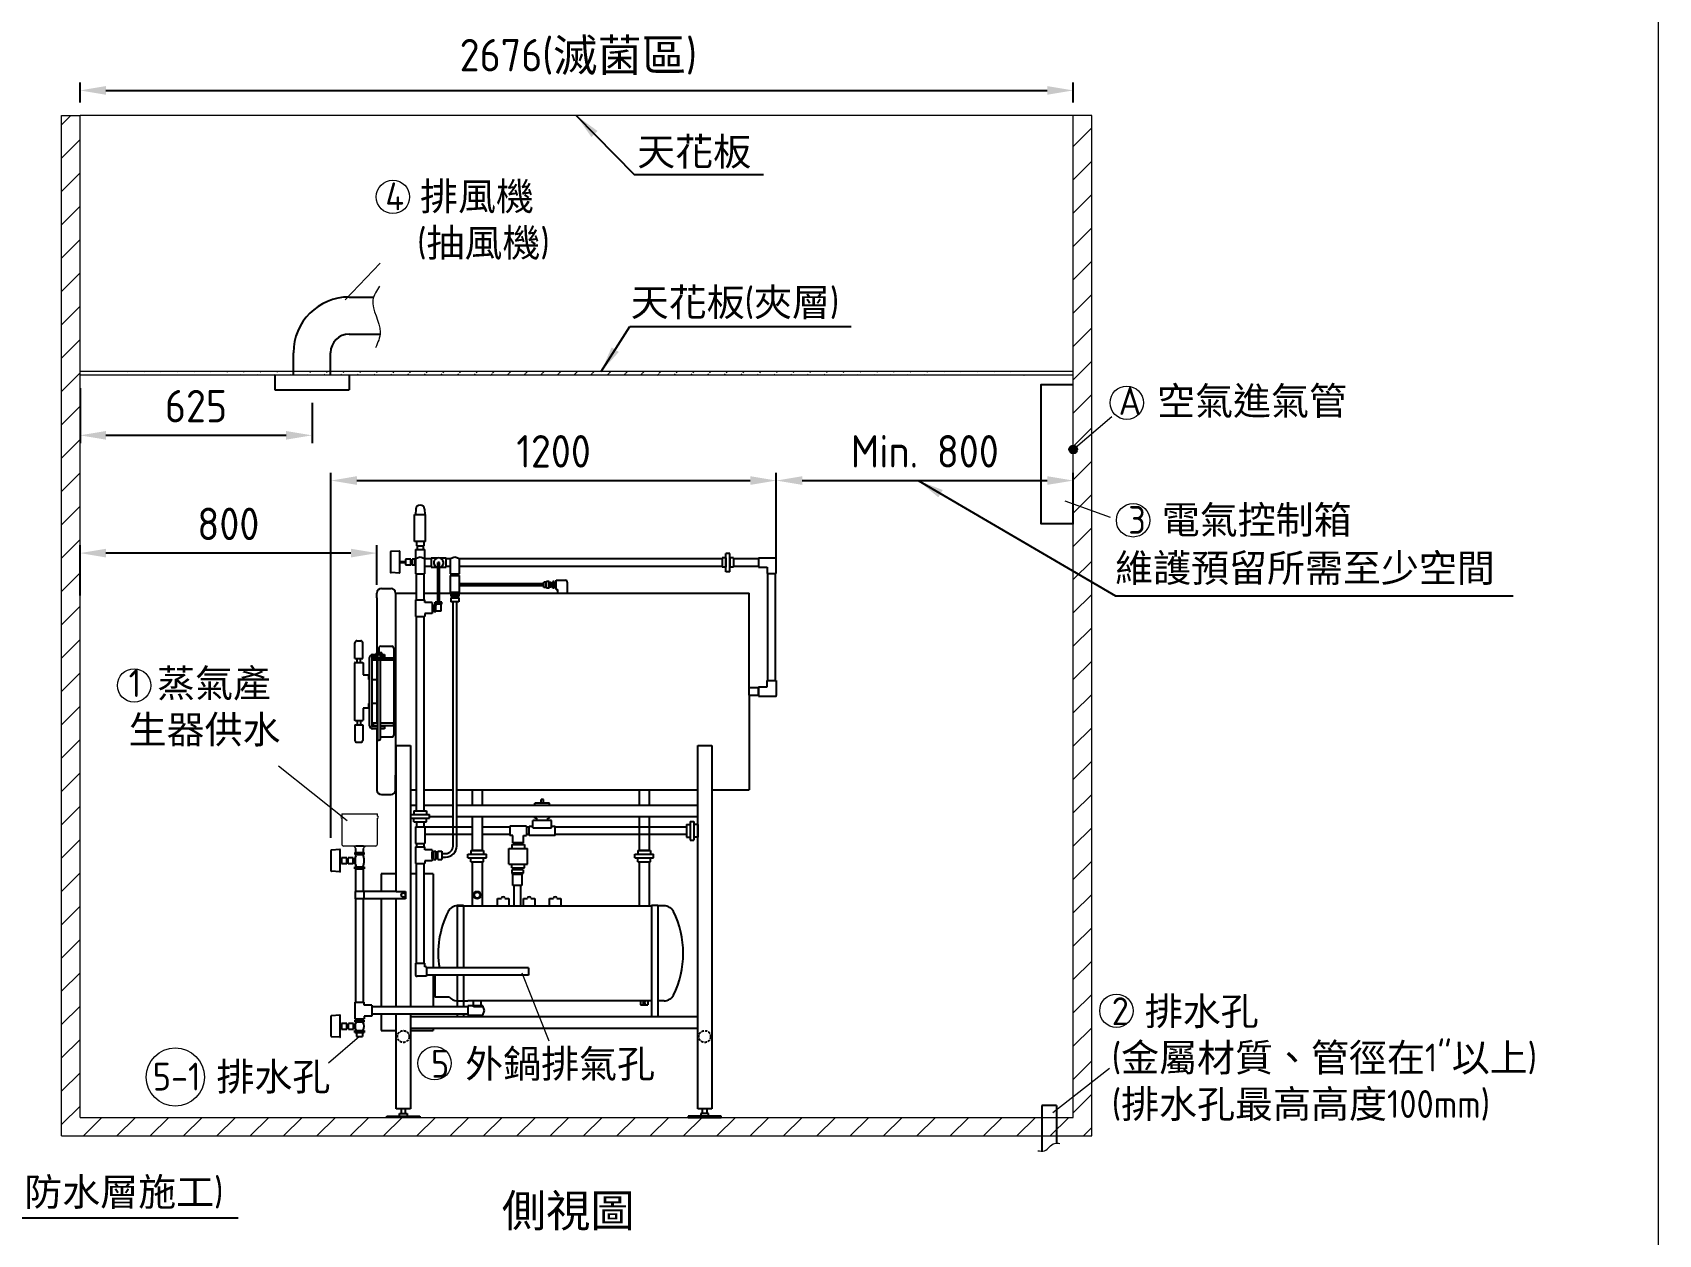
# Model space of a CAD drawing. Header units: millimetres. Extents: x 12914 to 24634, y 52 to 8292.
# Drawn here: x 20254 to 24634, y 2128 to 5367 of the extents above; entities that cross this region are included whole.
import ezdxf

# ---------------------------------------------------------------- set-up
doc = ezdxf.new("R2010")
doc.units = ezdxf.units.MM
doc.linetypes.add('DASHED2', pattern=[9.525, 6.35, -3.175])
doc.linetypes.add('HIDDEN', pattern=[9.525, 6.35, -3.175])
doc.layers.get('0').update_dxf_attribs({"lineweight": 25})
for name, color, linetype, lineweight in [('D', 3, 'Continuous', 13), ('F', 7, 'Continuous', 15), ('H', 2, 'HIDDEN', 15), ('S', 4, 'Continuous', 15)]:
    doc.layers.add(name, color=color, linetype=linetype, lineweight=lineweight)
doc.styles.get("Standard").update_dxf_attribs({"font": 'KAIU.TTF'})
doc.styles.add('STU25', font='isocp2.shx')
doc.dimstyles.new('STU25', dxfattribs={"dimscale": 35, "dimtxt": 2.5, "dimasz": 2, "dimexe": 0.6, "dimexo": 1, "dimgap": 1, "dimtad": 1, "dimdsep": 46, "dimtxsty": 'STU25', "dimcen": 2, "dimazin": 2, "dimtfac": 1, "dimtmove": 0, "dimatfit": 3, "dimfxl": 0, "dimtolj": 1, "dimtzin": 0, "dimarcsym": 0})
doc.dimstyles.new('STU25$7', dxfattribs={"dimscale": 35, "dimtxt": 2.5, "dimasz": 2, "dimexe": 1.25, "dimexo": 0.625, "dimgap": 1, "dimtad": 0, "dimdec": 4, "dimdsep": 46, "dimtxsty": 'STU25', "dimcen": 2.5, "dimazin": 2, "dimtfac": 1, "dimtdec": 4, "dimtmove": 0, "dimatfit": 3, "dimfxl": 0, "dimtolj": 1, "dimtzin": 0, "dimarcsym": 0})

# ---------------------------------------------------------------- blocks, each defined once
blk = doc.blocks.new('*D3')
at = {"layer": 'D', "color": 0, "linetype": 'Continuous', "lineweight": -2}
for p, q in [((21057.6, 3196.9), (21057.6, 4180.6)), ((22257.6, 3984), (22257.6, 4180.6)), ((21127.6, 4159.6), (22187.6, 4159.6))]:
    blk.add_line(p, q, dxfattribs=at)
at = {"layer": 'D', "color": 0}
for points in [[(21127.6, 4171.3), (21127.6, 4148), (21057.6, 4159.6)], [(22187.6, 4148), (22187.6, 4171.3), (22257.6, 4159.6)]]:
    blk.add_solid(points, dxfattribs=at)
at = {"layer": 'Defpoints', "color": 0}
for p in [(22257.6, 4159.6), (22257.6, 3949), (21057.6, 3161.9)]:
    blk.add_point(p, dxfattribs=at)
at = {"layer": 'D', "color": 0, "insert": (21657.6, 4238.4), "char_height": 87.5, "attachment_point": 5, "style": 'STU25'}
blk.add_mtext('\\A1;{\\Fisocp2.shx;1200}', dxfattribs=at)
blk = doc.blocks.new('*D4')
at = {"layer": 'D', "color": 0, "lineweight": -2}
for p, q in [((22257.6, 3948.2), (22257.6, 4180.6)), ((23057.6, 4041.9), (23057.6, 4180.6)), ((22327.6, 4159.6), (22987.6, 4159.6))]:
    blk.add_line(p, q, dxfattribs=at)
at = {"layer": 'D', "color": 0}
for points in [[(22327.6, 4171.3), (22327.6, 4148), (22257.6, 4159.6)], [(22987.6, 4148), (22987.6, 4171.3), (23057.6, 4159.6)]]:
    blk.add_solid(points, dxfattribs=at)
at = {"layer": 'Defpoints', "color": 0}
for p in [(23057.6, 4159.6), (23057.6, 4006.9), (22257.6, 3913.2)]:
    blk.add_point(p, dxfattribs=at)
at = {"layer": 'D', "color": 0, "insert": (22657.6, 4238.4), "char_height": 87.5, "attachment_point": 5, "style": 'STU25'}
blk.add_mtext('\\A1;{\\Fisocp2.shx;Min. 800}', dxfattribs=at)
blk = doc.blocks.new('*D5')
at = {"layer": 'D', "color": 0, "lineweight": -2}
for p, q in [((20381.8, 3849.6), (20381.8, 3985.1)), ((21111.8, 3964.1), (20451.8, 3964.1)), ((21181.8, 3878.5), (21181.8, 3985.1))]:
    blk.add_line(p, q, dxfattribs=at)
at = {"layer": 'D', "color": 0}
for points in [[(20451.8, 3975.7), (20451.8, 3952.4), (20381.8, 3964.1)], [(21111.8, 3952.4), (21111.8, 3975.7), (21181.8, 3964.1)]]:
    blk.add_solid(points, dxfattribs=at)
at = {"layer": 'Defpoints', "color": 0}
for p in [(20381.8, 3964.1), (20381.8, 3814.6), (21181.8, 3843.5)]:
    blk.add_point(p, dxfattribs=at)
at = {"layer": 'D', "color": 0, "insert": (20781.4, 4042.8), "char_height": 87.5, "attachment_point": 5, "style": 'STU25'}
blk.add_mtext('\\A1;{\\Fisocp2.shx;800}', dxfattribs=at)
blk = doc.blocks.new('*D6')
at = {"layer": 'D', "color": 0, "linetype": 'Continuous', "lineweight": -2}
for p, q in [((20381.8, 4408.5), (20381.8, 4260.5)), ((21006.8, 4369.3), (21006.8, 4260.5)), ((20451.8, 4281.5), (20936.8, 4281.5))]:
    blk.add_line(p, q, dxfattribs=at)
at = {"layer": 'D', "color": 0}
for points in [[(20451.8, 4293.2), (20451.8, 4269.8), (20381.8, 4281.5)], [(20936.8, 4269.8), (20936.8, 4293.2), (21006.8, 4281.5)]]:
    blk.add_solid(points, dxfattribs=at)
at = {"layer": 'Defpoints', "color": 0}
for p in [(20381.8, 4443.5), (21006.8, 4404.3), (21006.8, 4281.5)]:
    blk.add_point(p, dxfattribs=at)
at = {"layer": 'D', "color": 0, "insert": (20694.3, 4360.2), "char_height": 87.5, "attachment_point": 5, "style": 'STU25'}
blk.add_mtext('\\A1;625', dxfattribs=at)
blk = doc.blocks.new('*D7')
at = {"layer": 'D', "color": 0, "lineweight": -2}
for p, q in [((20381.8, 5178.5), (20381.8, 5231.9)), ((23057.6, 5178.5), (23057.6, 5231.9)), ((20451.8, 5210.9), (22987.6, 5210.9))]:
    blk.add_line(p, q, dxfattribs=at)
at = {"layer": 'D', "color": 0}
for points in [[(20451.8, 5222.6), (20451.8, 5199.2), (20381.8, 5210.9)], [(22987.6, 5199.2), (22987.6, 5222.6), (23057.6, 5210.9)]]:
    blk.add_solid(points, dxfattribs=at)
at = {"layer": 'Defpoints', "color": 0}
for p in [(23057.6, 5210.9), (20381.8, 5143.5), (23057.6, 5143.5)]:
    blk.add_point(p, dxfattribs=at)
at = {"layer": 'D', "color": 0, "insert": (21724.2, 5301), "char_height": 87.5, "attachment_point": 5, "style": 'STU25'}
blk.add_mtext('\\A1;2676({\\f標楷體|b0|i0|c136|p65;滅菌區})', dxfattribs=at)

msp = doc.modelspace()

# ---------------------------------------------------------------- hatches: boundary and pattern name
msp.add_hatch(color=256).paths.add_polyline_path([(23068.327, 4243.451, 1), (23046.805, 4243.451, 1)])
at = {"layer": 'H', "linetype": 'HIDDEN', "ltscale": 5}
h = msp.add_hatch(dxfattribs=at)
h.set_pattern_fill('ANSI31', color=256, scale=20, style=0)
h.set_pattern_definition([(45, (254676.11, 22499.417), (-44.90128, 44.90128), [])])
h.paths.add_polyline_path([(20331.816, 5143.451), (20331.816, 2393.451), (23107.566, 2393.451), (23107.566, 5143.451), (23057.566, 5143.451), (23057.566, 2443.451), (20381.816, 2443.451), (20381.816, 5143.451)])
at = {"layer": 'H'}
h = msp.add_hatch(dxfattribs=at)
h.set_pattern_fill('ANSI31', color=256, scale=10, style=0)
h.set_pattern_definition([(45, (254395.295, 21959.74), (-22.4506403, 22.4506403), [])])
edge = h.paths.add_edge_path()
edge.add_line((23057.566, 4453.451), (20381.816, 4453.451))
edge.add_line((23057.566, 4443.451), (20381.816, 4443.451))

# ---------------------------------------------------------------- linework, layer by layer
at = {"linetype": 'Continuous'}
for p, q in [((21106.816, 4654.199), (21172.736, 4654.199)), ((21106.816, 4554.199), (21190.11, 4554.199)), ((20956.816, 4443.451), (20956.816, 4504.199)), ((21056.816, 4443.451), (21056.816, 4504.199)), ((20906.816, 4443.451), (20906.816, 4404.308)), ((21106.816, 4443.451), (21106.816, 4404.308)), ((20906.816, 4404.308), (21106.816, 4404.308)), ((21286.051, 4082.334), (21285.158, 4068.451)), ((21309.762, 4082.334), (21310.655, 4068.451)), ((21287.906, 3995.369), (21287.906, 3984.011)), ((21307.906, 3995.369), (21307.906, 3984.011)), ((21258.249, 3947.461), (21258.249, 3932.461)), ((21272.668, 3947.461), (21258.249, 3947.461)), ((21272.668, 3932.461), (21272.668, 3947.461)), ((21272.668, 3945.461), (21277.015, 3945.461)), ((21277.015, 3932.461), (21277.015, 3947.461)), ((21283.729, 3947.461), (21277.015, 3947.461)), ((21283.729, 3932.461), (21283.729, 3947.461)), ((21283.729, 3945.461), (21285.406, 3945.461)), ((21285.406, 3974.011), (21285.406, 3908.451)), ((21297.906, 3953.451), (21285.406, 3948.451)), ((21285.406, 3948.451), (21285.406, 3908.451)), ((21287.906, 3984.011), (21307.906, 3984.011)), ((21289.906, 3984.011), (21289.906, 3974.011)), ((21310.406, 3948.451), (21297.906, 3953.451)), ((21305.906, 3984.011), (21305.906, 3974.011)), ((21305.906, 3984.011), (21305.906, 3974.011)), ((21310.406, 3908.451), (21310.406, 3974.011)), ((21322.906, 3948.451), (21310.406, 3948.451)), ((21310.406, 3908.451), (21310.406, 3948.451)), ((21327.906, 3948.451), (21310.406, 3948.451)), ((21327.906, 3950.951), (21343.688, 3950.951)), ((21327.906, 3950.951), (21327.906, 3925.951)), ((21352.125, 3950.951), (21367.906, 3950.951)), ((21367.906, 3925.951), (21367.906, 3950.951)), ((21379.316, 3948.451), (21367.906, 3948.451)), ((21391.816, 3953.451), (21379.316, 3948.451)), ((21379.316, 3948.451), (21379.316, 3908.451)), ((21379.316, 3948.451), (21379.316, 3923.451)), ((21404.316, 3948.451), (21391.816, 3953.451)), ((21404.316, 3908.451), (21404.316, 3948.451)), ((22112.014, 3948.451), (21404.316, 3948.451)), ((22122.014, 3950.951), (22112.014, 3950.951)), ((22112.014, 3950.951), (22112.014, 3925.951)), ((22132.014, 3963.451), (22122.014, 3963.451)), ((22122.014, 3913.451), (22122.014, 3963.451)), ((22122.014, 3950.951), (22122.014, 3925.951)), ((22132.014, 3913.451), (22132.014, 3963.451)), ((22132.014, 3950.951), (22132.014, 3925.951)), ((22142.014, 3950.951), (22132.014, 3950.951)), ((22142.014, 3950.951), (22142.014, 3925.951)), ((22209.869, 3948.451), (22142.014, 3948.451)), ((22209.869, 3950.951), (22209.869, 3925.951)), ((22209.869, 3950.951), (22255.566, 3950.951)), ((22257.566, 3908.837), (22257.566, 3948.951)), ((21242.951, 3941.461), (21258.249, 3941.461)), ((21242.951, 3938.461), (21258.249, 3938.461)), ((21258.249, 3932.461), (21272.668, 3932.461)), ((21272.668, 3934.461), (21277.015, 3934.461)), ((21277.015, 3932.461), (21283.729, 3932.461)), ((21283.729, 3934.461), (21285.406, 3934.461)), ((21285.406, 3908.451), (21310.406, 3908.451)), ((21327.906, 3928.451), (21310.406, 3928.451)), ((21327.906, 3925.951), (21343.688, 3925.951)), ((21350.406, 3938.451), (21345.406, 3938.451)), ((21345.406, 3831.693), (21345.406, 3938.451)), ((21350.406, 3831.693), (21350.406, 3938.451)), ((21352.125, 3925.951), (21367.906, 3925.951)), ((21379.316, 3928.451), (21367.906, 3928.451)), ((21379.316, 3908.451), (21404.316, 3908.451)), ((21379.316, 3903.451), (21379.316, 3858.451)), ((21379.316, 3903.451), (21404.316, 3903.451)), ((21381.816, 3908.451), (21381.816, 3903.451)), ((21401.816, 3908.451), (21401.816, 3903.451)), ((22112.014, 3928.451), (21404.316, 3928.451)), ((21404.316, 3858.451), (21404.316, 3903.451)), ((22122.014, 3925.951), (22112.014, 3925.951)), ((22132.014, 3913.451), (22122.014, 3913.451)), ((22142.014, 3925.951), (22132.014, 3925.951)), ((22209.869, 3928.451), (22142.014, 3928.451)), ((22209.869, 3925.951), (22232.566, 3925.951)), ((22232.566, 3925.951), (22232.566, 3908.837)), ((22232.566, 3908.837), (22257.566, 3908.837)), ((22235.066, 3620.566), (22235.066, 3908.854)), ((22255.066, 3620.566), (22255.066, 3908.854)), ((22255.066, 3908.837), (22257.566, 3908.837)), ((21231.816, 3855.951), (21287.906, 3855.951)), ((21307.906, 3855.951), (21383.431, 3855.951)), ((21379.316, 3858.451), (21404.316, 3858.451)), ((21383.431, 3858.451), (21383.431, 3853.451)), ((21400.649, 3858.451), (21400.649, 3853.451)), ((21400.649, 3855.951), (22184.565, 3855.951)), ((21631.298, 3880.876), (21404.316, 3880.876)), ((21631.298, 3875.876), (21404.316, 3875.876)), ((21631.298, 3871.287), (21631.298, 3885.464)), ((21637.725, 3885.464), (21631.298, 3885.464)), ((21637.725, 3871.287), (21631.298, 3871.287)), ((21637.725, 3871.287), (21637.725, 3885.464)), ((21638.948, 3883.451), (21637.725, 3883.451)), ((21638.948, 3873.451), (21637.725, 3873.451)), ((21645.375, 3887.201), (21638.948, 3887.201)), ((21638.948, 3869.701), (21638.948, 3887.201)), ((21645.375, 3869.701), (21638.948, 3869.701)), ((21645.375, 3869.701), (21645.375, 3887.201)), ((21646.598, 3883.451), (21645.375, 3883.451)), ((21646.598, 3873.451), (21645.375, 3873.451)), ((21650.457, 3885.011), (21646.598, 3885.011)), ((21646.598, 3872.043), (21646.598, 3885.011)), ((21650.457, 3872.043), (21646.598, 3872.043)), ((21650.457, 3872.043), (21650.457, 3885.011)), ((21655.457, 3883.451), (21650.457, 3883.451)), ((21655.457, 3873.451), (21650.457, 3873.451)), ((21655.457, 3869.701), (21655.457, 3887.201)), ((21659.316, 3887.201), (21655.457, 3887.201)), ((21659.316, 3869.701), (21655.457, 3869.701)), ((21659.316, 3869.701), (21659.316, 3887.201)), ((21664.316, 3883.451), (21659.316, 3883.451)), ((21664.316, 3873.451), (21659.316, 3873.451)), ((21664.316, 3865.951), (21664.316, 3890.951)), ((22184.565, 3580.951), (22184.565, 3855.951)), ((21285.406, 3838.451), (21285.406, 3793.451)), ((21285.406, 3838.451), (21310.406, 3838.451)), ((21310.406, 3830.951), (21310.406, 3838.451)), ((21330.406, 3830.951), (21310.406, 3830.951)), ((21330.406, 3830.951), (21330.406, 3800.951)), ((21330.406, 3822.951), (21330.406, 3808.951)), ((21330.406, 3822.951), (21335.406, 3822.951)), ((21335.406, 3806.951), (21335.406, 3824.951)), ((21335.406, 3824.951), (21340.406, 3824.951)), ((21338.906, 3826.693), (21338.906, 3831.693)), ((21356.906, 3831.693), (21338.906, 3831.693)), ((21356.906, 3826.693), (21338.906, 3826.693)), ((21340.406, 3806.951), (21340.406, 3824.951)), ((21340.406, 3822.951), (21340.906, 3822.951)), ((21340.906, 3822.951), (21340.906, 3826.693)), ((21354.906, 3810.951), (21354.906, 3826.693)), ((21356.906, 3826.693), (21356.906, 3831.693)), ((21380.752, 3853.451), (21380.752, 3848.451)), ((21380.752, 3853.451), (21402.724, 3853.451)), ((21402.724, 3848.451), (21380.752, 3848.451)), ((21380.752, 3843.451), (21380.752, 3832.573)), ((21380.752, 3843.451), (21402.724, 3843.451)), ((21402.724, 3832.573), (21380.752, 3832.573)), ((21383.431, 3853.451), (21400.649, 3853.451)), ((21383.431, 3848.451), (21383.431, 3843.451)), ((21383.431, 3843.451), (21400.649, 3843.451)), ((21386.699, 3174.659), (21386.699, 3832.573)), ((21396.699, 3174.659), (21396.699, 3832.573)), ((21400.649, 3848.451), (21400.649, 3843.451)), ((21402.724, 3853.451), (21402.724, 3848.451)), ((21402.724, 3843.451), (21402.724, 3832.573)), ((21285.406, 3793.451), (21310.406, 3793.451)), ((21310.406, 3800.951), (21310.406, 3793.451)), ((21330.406, 3800.951), (21310.406, 3800.951)), ((21330.406, 3808.951), (21335.406, 3808.951)), ((21335.406, 3806.951), (21340.406, 3806.951)), ((21340.406, 3808.951), (21352.906, 3808.951)), ((21127.352, 3727.673), (21138.352, 3727.673)), ((21122.352, 3680.467), (21122.352, 3722.673)), ((21122.352, 3680.467), (21143.352, 3680.467)), ((21128.102, 3669.701), (21128.102, 3680.467)), ((21137.602, 3669.701), (21137.602, 3680.467)), ((21143.352, 3680.467), (21143.352, 3722.673)), ((21161.816, 3498.951), (21161.816, 3682.951)), ((21167.816, 3682.951), (21167.816, 3498.951)), ((21167.816, 3682.451), (21167.816, 3682.451)), ((21169.816, 3690.951), (21201.816, 3690.951)), ((21184.389, 3684.951), (21169.816, 3684.951)), ((21180.849, 3694.987), (21180.307, 3694.445)), ((21180.307, 3691.493), (21180.307, 3694.445)), ((21180.307, 3691.493), (21180.849, 3690.951)), ((21194.783, 3694.987), (21180.849, 3694.987)), ((21194.783, 3690.951), (21180.849, 3690.951)), ((21184.389, 3463.741), (21184.389, 3690.951)), ((21191.242, 3463.741), (21191.242, 3690.951)), ((21201.816, 3684.951), (21191.242, 3684.951)), ((21194.783, 3694.987), (21195.325, 3694.445)), ((21195.325, 3691.493), (21194.783, 3690.951)), ((21195.325, 3691.493), (21195.325, 3694.445)), ((21201.816, 3690.951), (21201.816, 3684.951)), ((21122.852, 3669.701), (21121.352, 3668.201)), ((21121.352, 3668.201), (21121.352, 3513.701)), ((21122.852, 3669.701), (21142.852, 3669.701)), ((21142.852, 3669.701), (21144.352, 3668.201)), ((21144.352, 3668.201), (21144.352, 3635.951)), ((21144.352, 3635.951), (21157.852, 3635.951)), ((21159.352, 3634.451), (21157.852, 3635.951)), ((21159.352, 3634.451), (21159.352, 3623.451)), ((21159.352, 3623.451), (21161.816, 3623.451)), ((21167.816, 3623.451), (21181.816, 3623.451)), ((22209.869, 3603.451), (22209.869, 3578.451)), ((22209.869, 3603.451), (22232.566, 3603.451)), ((22232.566, 3620.566), (22257.566, 3620.566)), ((22232.566, 3603.451), (22232.566, 3620.566)), ((22255.066, 3620.566), (22257.566, 3620.566)), ((22257.566, 3620.566), (22257.566, 3580.451)), ((21161.816, 3558.451), (21159.352, 3558.451)), ((21159.352, 3558.451), (21159.352, 3547.451)), ((21181.816, 3558.451), (21167.816, 3558.451)), ((22184.565, 3580.951), (22184.565, 3325.951)), ((22209.869, 3578.451), (22255.566, 3578.451)), ((21122.852, 3512.201), (21121.352, 3513.701)), ((21142.852, 3512.201), (21122.852, 3512.201)), ((21128.102, 3512.201), (21128.102, 3501.436)), ((21137.602, 3512.201), (21137.602, 3501.436)), ((21142.852, 3512.201), (21144.352, 3513.701)), ((21144.352, 3545.951), (21144.352, 3513.701)), ((21157.852, 3545.951), (21144.352, 3545.951)), ((21157.852, 3545.951), (21159.352, 3547.451)), ((21122.352, 3501.436), (21143.352, 3501.436)), ((21122.352, 3501.436), (21122.352, 3459.229)), ((21143.352, 3501.436), (21143.352, 3459.229)), ((21167.816, 3498.451), (21167.816, 3498.451)), ((21184.389, 3496.951), (21169.816, 3496.951)), ((21184.389, 3490.951), (21169.816, 3490.951)), ((21184.932, 3459.714), (21184.389, 3463.741)), ((21190.7, 3459.714), (21191.242, 3463.741)), ((21201.816, 3496.951), (21191.242, 3496.951)), ((21201.816, 3490.951), (21191.242, 3490.951)), ((21201.816, 3496.951), (21201.816, 3490.951)), ((21127.352, 3454.229), (21138.352, 3454.229)), ((21184.932, 3459.714), (21187.816, 3459.714)), ((21190.7, 3459.714), (21187.816, 3459.714)), ((21233.763, 3052.661), (21233.763, 3445.323)), ((21233.763, 3445.323), (21271.763, 3445.323)), ((21271.763, 3445.323), (21271.763, 2741.329)), ((22045.763, 2466.451), (22045.763, 3445.323)), ((22045.763, 3445.323), (22083.763, 3445.323)), ((22083.763, 3445.323), (22083.763, 2466.451)), ((21271.763, 3325.951), (21287.906, 3325.951)), ((21271.763, 3285.323), (21287.906, 3285.323)), ((21307.906, 3325.951), (21386.699, 3325.951)), ((21307.906, 3285.323), (21386.699, 3285.323)), ((21396.699, 3325.951), (22045.763, 3325.951)), ((21396.699, 3285.323), (22045.763, 3285.323)), ((21647.034, 3289.961), (21607.034, 3289.961)), ((21607.034, 3285.323), (21607.034, 3289.961)), ((21624.034, 3289.961), (21624.034, 3299.961)), ((21630.034, 3299.961), (21624.034, 3299.961)), ((21630.034, 3289.961), (21630.034, 3299.961)), ((21647.034, 3285.323), (21647.034, 3289.961)), ((22083.763, 3325.951), (22184.565, 3325.951)), ((21272.906, 3253.323), (21271.763, 3253.323)), ((21272.906, 3249.961), (21272.906, 3259.961)), ((21280.906, 3269.961), (21280.906, 3259.961)), ((21280.906, 3239.961), (21280.906, 3249.961)), ((21314.906, 3269.961), (21314.906, 3259.961)), ((21314.906, 3239.961), (21314.906, 3249.961)), ((21322.906, 3249.961), (21322.906, 3259.961)), ((21386.699, 3253.323), (21322.906, 3253.323)), ((22045.763, 3253.323), (21396.699, 3253.323)), ((21652.034, 3243.451), (21602.034, 3243.451)), ((21602.034, 3233.451), (21602.034, 3243.451)), ((21607.034, 3249.961), (21607.034, 3253.323)), ((21612.034, 3249.961), (21607.034, 3249.961)), ((21612.034, 3243.451), (21612.034, 3249.961)), ((21642.034, 3243.451), (21642.034, 3249.961)), ((21647.034, 3249.961), (21642.034, 3249.961)), ((21647.034, 3249.961), (21647.034, 3253.323)), ((21652.034, 3233.451), (21652.034, 3243.451)), ((21285.406, 3239.961), (21310.406, 3239.961)), ((21285.406, 3226.617), (21310.406, 3226.617)), ((21285.406, 3226.617), (21285.406, 3181.617)), ((21287.906, 3239.961), (21287.906, 3226.617)), ((21307.906, 3239.961), (21307.906, 3226.617)), ((21310.406, 3226.617), (21310.406, 3181.617)), ((21438.816, 3225.951), (21310.406, 3225.951)), ((21438.816, 3205.951), (21310.406, 3205.951)), ((21539.957, 3225.951), (21464.816, 3225.951)), ((21539.957, 3205.951), (21464.816, 3205.951)), ((21539.957, 3228.451), (21539.957, 3203.451)), ((21584.457, 3228.451), (21539.957, 3228.451)), ((21547.457, 3203.451), (21539.957, 3203.451)), ((21547.457, 3183.451), (21547.457, 3203.451)), ((21576.957, 3183.451), (21576.957, 3203.451)), ((21576.957, 3203.451), (21584.457, 3203.451)), ((21584.457, 3228.451), (21584.457, 3203.451)), ((21592.034, 3225.951), (21584.457, 3225.951)), ((21592.034, 3205.951), (21584.457, 3205.951)), ((21592.034, 3203.451), (21592.034, 3228.451)), ((21592.034, 3228.451), (21602.034, 3228.451)), ((21662.034, 3203.451), (21592.034, 3203.451)), ((21602.034, 3223.451), (21602.034, 3233.451)), ((21602.034, 3223.451), (21652.034, 3223.451)), ((21652.034, 3223.451), (21652.034, 3233.451)), ((21652.034, 3228.451), (21662.034, 3228.451)), ((21662.034, 3203.451), (21662.034, 3228.451)), ((22015.763, 3225.951), (21662.034, 3225.951)), ((22015.763, 3205.951), (21662.034, 3205.951)), ((22015.763, 3232.951), (22025.763, 3232.951)), ((22015.763, 3198.951), (22025.763, 3198.951)), ((22025.763, 3240.951), (22035.763, 3240.951)), ((22045.763, 3232.951), (22035.763, 3232.951)), ((22045.763, 3198.951), (22035.763, 3198.951)), ((21122.536, 3157.016), (21147.536, 3157.016)), ((21122.536, 3157.016), (21122.536, 3152.016)), ((21124.886, 3158.42), (21124.886, 3168.019)), ((21124.886, 3157.016), (21145.186, 3157.016)), ((21145.186, 3158.42), (21145.186, 3168.019)), ((21147.536, 3152.016), (21147.536, 3157.016)), ((21285.406, 3181.617), (21310.406, 3181.617)), ((21285.406, 3172.461), (21310.406, 3172.461)), ((21285.406, 3172.461), (21285.406, 3127.461)), ((21287.906, 3181.617), (21287.906, 3172.461)), ((21307.906, 3181.617), (21307.906, 3172.461)), ((21310.406, 3164.961), (21310.406, 3172.461)), ((21330.406, 3164.961), (21310.406, 3164.961)), ((21330.406, 3164.961), (21330.406, 3134.961)), ((21330.406, 3158.57), (21335.406, 3158.57)), ((21330.406, 3141.352), (21330.406, 3158.57)), ((21330.406, 3156.961), (21330.406, 3142.961)), ((21335.406, 3160.645), (21340.406, 3160.645)), ((21335.406, 3138.673), (21335.406, 3160.645)), ((21335.406, 3141.352), (21335.406, 3158.57)), ((21340.406, 3160.645), (21340.406, 3138.673)), ((21340.406, 3158.57), (21345.406, 3158.57)), ((21345.406, 3160.645), (21356.284, 3160.645)), ((21345.406, 3138.673), (21345.406, 3160.645)), ((21345.406, 3141.352), (21345.406, 3158.57)), ((21356.284, 3160.645), (21356.284, 3138.673)), ((21356.284, 3154.659), (21366.699, 3154.659)), ((21434.816, 3162.621), (21434.816, 3152.621)), ((21468.816, 3162.621), (21468.816, 3152.621)), ((21537.207, 3125.675), (21537.207, 3168.451)), ((21545.207, 3178.451), (21545.207, 3168.451)), ((21576.957, 3183.451), (21547.457, 3183.451)), ((21579.207, 3178.451), (21579.207, 3168.451)), ((21587.207, 3125.675), (21587.207, 3168.451)), ((21884.816, 3162.621), (21884.816, 3152.621)), ((21918.816, 3162.621), (21918.816, 3152.621)), ((22025.763, 3190.951), (22035.763, 3190.951)), ((21082.566, 3136.847), (21085.824, 3136.847)), ((21082.566, 3133.847), (21085.824, 3133.847)), ((21100.243, 3142.847), (21085.824, 3142.847)), ((21085.824, 3142.847), (21085.824, 3127.847)), ((21085.824, 3127.847), (21100.243, 3127.847)), ((21100.243, 3127.847), (21100.243, 3142.847)), ((21100.243, 3140.847), (21104.59, 3140.847)), ((21100.243, 3129.847), (21104.59, 3129.847)), ((21117.823, 3142.847), (21104.59, 3142.847)), ((21104.59, 3127.847), (21104.59, 3142.847)), ((21104.59, 3127.847), (21117.823, 3127.847)), ((21117.823, 3127.847), (21117.823, 3142.847)), ((21117.823, 3140.847), (21122.629, 3140.847)), ((21117.823, 3129.847), (21122.629, 3129.847)), ((21122.536, 3152.016), (21147.536, 3152.016)), ((21122.536, 3118.679), (21147.536, 3118.679)), ((21122.536, 3113.679), (21122.536, 3118.679)), ((21122.536, 3113.679), (21147.536, 3113.679)), ((21122.629, 3129.847), (21122.629, 3140.847)), ((21147.536, 3118.679), (21147.536, 3113.679)), ((21285.406, 3127.461), (21310.406, 3127.461)), ((21310.406, 3134.961), (21310.406, 3127.461)), ((21330.406, 3134.961), (21310.406, 3134.961)), ((21330.406, 3141.352), (21335.406, 3141.352)), ((21335.406, 3138.673), (21340.406, 3138.673)), ((21340.406, 3141.352), (21345.406, 3141.352)), ((21345.406, 3138.673), (21356.284, 3138.673)), ((21356.284, 3144.659), (21366.699, 3144.659)), ((21426.816, 3142.621), (21426.816, 3152.621)), ((21434.816, 3132.621), (21434.816, 3142.621)), ((21468.816, 3132.621), (21468.816, 3142.621)), ((21476.816, 3142.621), (21476.816, 3152.621)), ((21544.698, 3110.675), (21544.698, 3101.704)), ((21575.216, 3110.675), (21544.698, 3110.675)), ((21545.207, 3115.675), (21545.207, 3125.675)), ((21569.957, 3110.675), (21549.957, 3110.675)), ((21575.216, 3110.675), (21575.216, 3101.704)), ((21579.207, 3115.675), (21579.207, 3125.675)), ((21876.816, 3142.621), (21876.816, 3152.621)), ((21884.816, 3132.621), (21884.816, 3142.621)), ((21918.816, 3132.621), (21918.816, 3142.621)), ((21926.816, 3142.621), (21926.816, 3152.621)), ((21233.763, 3099.823), (21193.422, 3099.823)), ((21193.422, 3099.823), (21193.422, 3052.661)), ((21287.906, 3099.823), (21271.763, 3099.823)), ((21333.422, 3099.823), (21307.906, 3099.823)), ((21333.422, 3099.823), (21333.422, 2847.403)), ((21544.698, 3101.704), (21575.216, 3101.704)), ((21546.44, 3101.704), (21546.44, 3101.64)), ((21546.44, 3101.704), (21546.44, 3098.512)), ((21546.44, 3098.512), (21573.474, 3098.512)), ((21573.474, 3101.704), (21546.695, 3101.704)), ((21547.371, 3068.13), (21547.371, 3098.512)), ((21572.023, 3068.13), (21547.371, 3068.13)), ((21550.958, 3068.13), (21550.958, 3013.621)), ((21568.436, 3068.13), (21550.958, 3068.13)), ((21568.436, 3068.13), (21568.436, 3013.621)), ((21572.023, 3098.512), (21572.023, 3068.13)), ((21573.474, 3101.704), (21573.474, 3098.512)), ((21123.036, 3052.661), (21123.036, 3032.661)), ((21125.036, 3052.661), (21123.036, 3052.661)), ((21258.722, 3032.661), (21123.036, 3032.661)), ((21233.763, 3052.661), (21125.036, 3052.661)), ((21146.504, 3052.661), (21146.504, 3032.661)), ((21193.422, 3032.661), (21193.422, 2741.329)), ((21233.763, 3052.661), (21258.722, 3052.661)), ((21233.763, 2741.329), (21233.763, 3032.661)), ((21258.722, 3052.661), (21258.722, 3032.661)), ((21426.816, 3013.621), (21921.116, 3013.621)), ((21285.406, 2858.887), (21310.406, 2858.887)), ((21285.406, 2858.887), (21285.406, 2828.887)), ((21310.406, 2848.887), (21310.406, 2858.887)), ((21315.406, 2848.887), (21315.406, 2823.887)), ((21589.787, 2846.387), (21315.406, 2846.387)), ((21589.787, 2826.387), (21315.406, 2826.387)), ((21333.422, 2827.403), (21333.422, 2742.345)), ((21122.536, 2753.829), (21122.536, 2708.829)), ((21122.536, 2753.829), (21147.536, 2753.829)), ((21147.536, 2746.329), (21147.536, 2753.829)), ((21167.536, 2746.329), (21147.536, 2746.329)), ((21147.536, 2716.329), (21147.536, 2708.829)), ((21167.536, 2716.329), (21147.536, 2716.329)), ((21167.536, 2746.329), (21167.536, 2716.329)), ((21426.916, 2741.329), (21167.536, 2741.329)), ((21426.916, 2721.329), (21167.536, 2721.329)), ((21193.422, 2721.329), (21193.422, 2677.323)), ((21233.763, 2466.451), (21233.763, 2721.329)), ((21271.763, 2721.329), (21271.763, 2466.451)), ((21921.116, 2757.621), (21426.816, 2757.621)), ((21426.916, 2743.829), (21426.916, 2718.829)), ((21466.916, 2743.829), (21426.916, 2743.829)), ((21426.916, 2718.829), (21466.916, 2718.829)), ((21466.916, 2741.509), (21441.916, 2741.509)), ((21471.916, 2731.329), (21466.916, 2743.829)), ((21466.916, 2718.829), (21471.916, 2731.329)), ((21082.566, 2690.615), (21086.559, 2690.615)), ((21082.566, 2687.615), (21086.559, 2687.615)), ((21100.977, 2696.615), (21086.559, 2696.615)), ((21086.559, 2696.615), (21086.559, 2681.615)), ((21086.559, 2681.615), (21100.977, 2681.615)), ((21100.977, 2681.615), (21100.977, 2696.615)), ((21100.977, 2694.615), (21105.325, 2694.615)), ((21100.977, 2683.615), (21105.325, 2683.615)), ((21105.325, 2681.615), (21105.325, 2696.615)), ((21118.557, 2696.615), (21105.325, 2696.615)), ((21105.325, 2681.615), (21118.557, 2681.615)), ((21118.557, 2681.615), (21118.557, 2696.615)), ((21118.557, 2694.615), (21123.363, 2694.615)), ((21118.557, 2683.615), (21123.363, 2683.615)), ((21122.536, 2708.829), (21147.536, 2708.829)), ((21122.536, 2705.829), (21122.536, 2700.829)), ((21122.536, 2705.829), (21147.536, 2705.829)), ((21122.536, 2700.829), (21147.536, 2700.829)), ((21122.536, 2677.402), (21147.536, 2677.402)), ((21122.536, 2672.402), (21122.536, 2677.402)), ((21122.536, 2672.402), (21147.536, 2672.402)), ((21125.036, 2708.829), (21125.036, 2705.829)), ((21127.036, 2672.402), (21127.036, 2661.261)), ((21143.036, 2672.402), (21143.036, 2661.261)), ((21145.036, 2708.829), (21145.036, 2705.829)), ((21147.536, 2700.829), (21147.536, 2705.829)), ((21147.536, 2677.402), (21147.536, 2672.402)), ((21193.422, 2677.323), (21233.763, 2677.323)), ((21271.763, 2715.323), (22045.763, 2715.323)), ((22045.763, 2683.323), (21271.763, 2683.323)), ((21271.763, 2677.323), (21333.422, 2677.323)), ((21333.422, 2683.323), (21333.422, 2677.323)), ((21127.036, 2661.261), (21143.036, 2661.261)), ((21271.763, 2466.451), (21233.763, 2466.451)), ((21242.37, 2446.451), (21242.37, 2454.451)), ((21242.37, 2454.451), (21263.155, 2454.451)), ((21246.763, 2466.451), (21246.763, 2454.451)), ((21258.763, 2454.451), (21258.763, 2466.451)), ((21263.155, 2454.451), (21263.155, 2446.451)), ((22083.763, 2466.451), (22045.763, 2466.451)), ((22054.37, 2454.451), (22054.37, 2446.451)), ((22075.155, 2454.451), (22054.37, 2454.451)), ((22058.763, 2454.451), (22058.763, 2466.451)), ((22070.763, 2466.451), (22070.763, 2454.451)), ((22075.155, 2446.451), (22075.155, 2454.451)), ((22972.566, 2475.826), (22972.566, 2352.569)), ((23012.566, 2475.826), (22972.566, 2475.826)), ((23012.566, 2475.826), (23012.566, 2374.402)), ((21208.263, 2443.451), (21208.263, 2446.451)), ((21208.263, 2446.451), (21297.263, 2446.451)), ((21297.263, 2443.451), (21208.263, 2443.451)), ((21297.263, 2446.451), (21297.263, 2443.451)), ((22020.263, 2446.451), (22020.263, 2443.451)), ((22109.263, 2446.451), (22020.263, 2446.451)), ((22020.263, 2443.451), (22109.263, 2443.451)), ((22109.263, 2443.451), (22109.263, 2446.451))]:
    msp.add_line(p, q, dxfattribs=at)
for p, q in [((21282.906, 3995.369), (21282.906, 4068.451)), ((21282.906, 4068.451), (21312.906, 4068.451)), ((21312.906, 3995.369), (21312.906, 4068.451)), ((21312.906, 3995.369), (21282.906, 3995.369)), ((21285.406, 3974.011), (21310.406, 3974.011)), ((21287.906, 3908.451), (21307.906, 3908.451)), ((21287.906, 3838.451), (21287.906, 3908.451)), ((21307.906, 3908.451), (21307.906, 3838.451)), ((21181.816, 3843.451), (21181.816, 3856.451)), ((21193.816, 3868.451), (21219.816, 3868.451)), ((21231.816, 3856.451), (21231.816, 3815.951)), ((21664.316, 3890.951), (21689.316, 3890.951)), ((21664.316, 3865.951), (21669.316, 3865.951)), ((21669.316, 3855.951), (21669.316, 3865.951)), ((21694.316, 3885.951), (21694.316, 3855.951)), ((21694.316, 3873.951), (21694.316, 3855.951)), ((21181.816, 3843.451), (21181.816, 3694.987)), ((21231.816, 3835.951), (21231.816, 3345.951)), ((21287.906, 3269.961), (21287.906, 3793.451)), ((21307.906, 3793.451), (21307.906, 3269.961)), ((21181.816, 3684.951), (21181.816, 3681.951)), ((21186.816, 3708.16), (21186.816, 3694.987)), ((21191.816, 3713.16), (21221.816, 3713.16)), ((21226.816, 3708.16), (21226.816, 3473.742)), ((21181.816, 3675.951), (21181.816, 3505.951)), ((22209.869, 3600.951), (22184.565, 3600.951)), ((22209.869, 3580.951), (22209.869, 3600.951)), ((22184.565, 3580.951), (22209.869, 3580.951)), ((21181.816, 3499.951), (21181.816, 3496.951)), ((21181.816, 3490.951), (21181.816, 3338.451)), ((21191.816, 3468.742), (21221.816, 3468.742)), ((21181.816, 3338.451), (21181.816, 3325.451)), ((21231.816, 3325.451), (21231.816, 3365.951)), ((21193.816, 3313.451), (21219.816, 3313.451)), ((21438.816, 3285.323), (21438.816, 3325.951)), ((21464.816, 3325.951), (21464.816, 3285.323)), ((21888.816, 3285.323), (21888.816, 3325.951)), ((21914.816, 3325.951), (21914.816, 3285.323)), ((21272.906, 3259.961), (21322.906, 3259.961)), ((21272.906, 3249.961), (21322.906, 3249.961)), ((21280.906, 3269.961), (21314.906, 3269.961)), ((21438.816, 3162.621), (21438.816, 3253.323)), ((21464.816, 3253.323), (21464.816, 3162.621)), ((21888.816, 3162.621), (21888.816, 3253.323)), ((21914.816, 3253.323), (21914.816, 3162.621)), ((21280.906, 3239.961), (21314.906, 3239.961)), ((22015.763, 3232.951), (22015.763, 3198.951)), ((22025.763, 3240.951), (22025.763, 3190.951)), ((22035.763, 3240.951), (22035.763, 3190.951)), ((22045.763, 3232.951), (22045.763, 3198.951)), ((21135.036, 3174.5), (21124.886, 3174.5)), ((21124.886, 3158.42), (21124.886, 3157.016)), ((21145.186, 3174.5), (21135.036, 3174.5)), ((21145.186, 3157.016), (21145.186, 3158.42)), ((21434.816, 3162.621), (21468.816, 3162.621)), ((21464.816, 3162.621), (21438.816, 3162.621)), ((21537.207, 3168.451), (21587.207, 3168.451)), ((21545.207, 3178.451), (21579.207, 3178.451)), ((21575.207, 3178.451), (21549.207, 3178.451)), ((21552.207, 3178.451), (21552.207, 3183.451)), ((21572.207, 3183.451), (21572.207, 3178.451)), ((21884.816, 3162.621), (21918.816, 3162.621)), ((21914.816, 3162.621), (21888.816, 3162.621)), ((21914.816, 3162.621), (21888.816, 3162.621)), ((21125.036, 3052.661), (21125.036, 3123.278)), ((21145.036, 3123.278), (21145.036, 3052.661)), ((21287.906, 2858.887), (21287.906, 3127.461)), ((21307.906, 3127.461), (21307.906, 2858.887)), ((21426.816, 3152.621), (21476.816, 3152.621)), ((21426.816, 3142.621), (21476.816, 3142.621)), ((21434.816, 3132.621), (21468.816, 3132.621)), ((21438.816, 3014.621), (21438.816, 3132.621)), ((21464.816, 3132.621), (21464.816, 3014.621)), ((21537.207, 3125.675), (21587.207, 3125.675)), ((21545.207, 3115.675), (21579.207, 3115.675)), ((21549.957, 3110.675), (21549.957, 3115.675)), ((21569.957, 3115.675), (21569.957, 3110.675)), ((21876.816, 3152.621), (21926.816, 3152.621)), ((21876.816, 3142.621), (21926.816, 3142.621)), ((21884.816, 3132.621), (21918.816, 3132.621)), ((21888.816, 3014.621), (21888.816, 3132.621)), ((21888.816, 3132.621), (21914.816, 3132.621)), ((21914.816, 3132.621), (21914.816, 3014.621)), ((21125.036, 2753.829), (21125.036, 3032.661)), ((21145.036, 3032.661), (21145.036, 2753.829)), ((21506.316, 3014.621), (21506.316, 3033.621)), ((21506.316, 3033.621), (21517.147, 3033.621)), ((21526.485, 3033.621), (21537.316, 3033.621)), ((21537.316, 3033.621), (21537.316, 3014.621)), ((21576.316, 3014.621), (21576.316, 3033.621)), ((21576.316, 3033.621), (21587.147, 3033.621)), ((21596.485, 3033.621), (21607.316, 3033.621)), ((21607.316, 3033.621), (21607.316, 3014.621)), ((21646.316, 3014.621), (21646.316, 3033.621)), ((21646.316, 3033.621), (21657.147, 3033.621)), ((21666.485, 3033.621), (21677.316, 3033.621)), ((21677.316, 3033.621), (21677.316, 3014.621)), ((21398.124, 3015.621), (21398.124, 2846.387)), ((21398.124, 3015.621), (21415.124, 3015.621)), ((21415.124, 3015.621), (21415.124, 2846.387)), ((21921.116, 3015.621), (21921.116, 2715.323)), ((21921.116, 3015.621), (21938.116, 3015.621)), ((21938.116, 3015.621), (21938.116, 2715.323)), ((21315.406, 2848.887), (21310.406, 2848.887)), ((21315.406, 2823.887), (21290.406, 2823.887)), ((21338.091, 2826.387), (21338.091, 2768.621)), ((21398.124, 2826.387), (21398.124, 2741.329)), ((21415.124, 2826.387), (21415.124, 2741.329)), ((21589.787, 2846.387), (21589.787, 2826.387)), ((21338.091, 2768.621), (21376.011, 2768.621)), ((21398.124, 2721.329), (21398.124, 2715.323)), ((21415.124, 2721.329), (21415.124, 2715.323)), ((21441.816, 2741.509), (21441.816, 2756.621)), ((21466.916, 2741.509), (21446.916, 2741.509)), ((21461.816, 2756.621), (21461.816, 2741.509)), ((21891.816, 2758.621), (21891.816, 2746.621)), ((21891.816, 2746.621), (21911.816, 2746.621)), ((21911.816, 2758.621), (21911.816, 2746.621))]:
    msp.add_line(p, q)
at = {"color": 7, "linetype": 'Continuous'}
for p, q in [((21217.951, 3966.479), (21217.951, 3913.443)), ((21242.425, 3969.659), (21219.847, 3968.476)), ((21242.951, 3910.762), (21242.951, 3969.16)), ((21242.425, 3910.263), (21219.847, 3911.446)), ((21057.566, 3161.865), (21057.566, 3108.83)), ((21082.04, 3165.046), (21059.461, 3163.862)), ((21082.566, 3106.148), (21082.566, 3164.546)), ((21082.04, 3105.649), (21059.461, 3106.832)), ((21082.04, 2718.814), (21059.461, 2717.63)), ((21082.566, 2659.917), (21082.566, 2718.314)), ((21057.566, 2715.633), (21057.566, 2662.598)), ((21082.04, 2659.417), (21059.461, 2660.601))]:
    msp.add_line(p, q, dxfattribs=at)
at = {"color": 7, "linetype": 'Continuous', "lineweight": 15}
for p, q in [((21087.036, 3261.5), (21087.036, 3255.284)), ((21087.036, 3261.5), (21183.036, 3261.5)), ((21087.036, 3249.716), (21087.036, 3179.5)), ((21183.036, 3255.284), (21183.036, 3261.5)), ((21183.036, 3179.5), (21183.036, 3249.716)), ((21178.036, 3174.5), (21092.036, 3174.5))]:
    msp.add_line(p, q, dxfattribs=at)
at = {"lineweight": -3}
for p, q in [((21398.26, 3013.621), (21426.816, 3013.621)), ((21955.372, 3013.621), (21938.116, 3013.621)), ((21398.26, 2757.621), (21426.816, 2757.621)), ((21955.372, 2757.621), (21938.116, 2757.621))]:
    msp.add_line(p, q, dxfattribs=at)
at = {"linetype": 'Continuous'}
msp.add_lwpolyline([(23057.566, 4417.321), (22969.98, 4417.321), (22969.98, 4043.451), (23057.566, 4043.451)], dxfattribs=at)
msp.add_lwpolyline([(21226.816, 3681.951), (21226.816, 3675.951), (21171.816, 3675.951), (21171.816, 3681.951)], close=True)
for points in [[(21184.389, 3505.951), (21171.816, 3505.951), (21171.816, 3499.951), (21184.389, 3499.951)], [(21191.242, 3499.951), (21226.816, 3499.951), (21226.816, 3505.951), (21191.242, 3505.951)]]:
    msp.add_lwpolyline(points)
for centre, radius in [((23057.566, 4243.451), 10.761), ((21451.816, 3042.621), 10), ((21451.816, 3042.621), 8), ((21901.816, 2752.621), 2.5)]:
    msp.add_circle(centre, radius)
msp.add_circle((21252.763, 3042.661), 5.623, dxfattribs=at)
at = {"linetype": 'DASHED2'}
for centre in [(21252.763, 2661.323), (22064.763, 2661.323)]:
    msp.add_circle(centre, 16, dxfattribs=at)
at = {"linetype": 'Continuous'}
for centre, radius, start, end in [((21106.816, 4504.199), 150, 90, 180), ((21106.816, 4504.199), 50, 90, 180), ((21297.906, 4081.571), 11.88, 3.680791, 176.319209), ((21347.906, 3938.451), 13.193, 280.923636, 259.076364), ((22255.566, 3948.951), 2, 0, 90), ((21352.906, 3810.951), 2, 270, 0), ((21127.352, 3722.673), 5, 90, 180), ((21138.352, 3722.673), 5, 0, 90), ((21169.816, 3682.951), 8, 90, 180), ((21169.816, 3682.951), 2, 90, 180), ((22255.566, 3580.451), 2, 270, 0), ((21169.816, 3498.951), 8, 180, 270), ((21169.816, 3498.951), 2, 180, 270), ((21127.352, 3459.229), 5, 180, 270), ((21138.352, 3459.229), 5, 270, 0), ((21366.699, 3174.659), 20, 270, 0), ((21366.699, 3174.659), 30, 270, 0), ((21165.56, 3135.347), 42.931, 157.153781, 202.846219), ((21104.511, 3135.347), 42.931, 337.153781, 22.846219), ((21521.816, 3033.621), 4.669, 0, 180), ((21591.816, 3033.621), 4.669, 0, 180), ((21661.816, 3033.621), 4.669, 0, 180), ((21144.682, 2689.115), 22.053, 147.917364, 212.082636), ((21125.389, 2689.115), 22.053, 327.917364, 32.082636)]:
    msp.add_arc(centre, radius, start, end, dxfattribs=at)
at = {"color": 7, "linetype": 'Continuous'}
for centre, radius, start, end in [((21219.951, 3966.479), 2, 93, 180), ((21242.451, 3969.16), 0.5, 0, 93), ((21219.951, 3913.443), 2, 180, 267), ((21242.451, 3910.762), 0.5, 267, 0), ((21059.566, 3161.865), 2, 93, 180), ((21082.066, 3164.546), 0.5, 0, 93), ((21059.566, 3108.83), 2, 180, 267), ((21082.066, 3106.148), 0.5, 267, 0), ((21059.566, 2715.633), 2, 93, 180), ((21082.066, 2718.314), 0.5, 0, 93), ((21059.566, 2662.598), 2, 180, 267), ((21082.066, 2659.917), 0.5, 267, 0)]:
    msp.add_arc(centre, radius, start, end, dxfattribs=at)
for centre, radius, start, end in [((21193.816, 3856.451), 12, 90, 180), ((21219.816, 3856.451), 12, 0, 90), ((21689.316, 3885.951), 5, 0, 90), ((21191.816, 3708.16), 5, 90, 180), ((21221.816, 3708.16), 5, 0, 90), ((21221.816, 3473.742), 5, 270, 0), ((21193.816, 3325.451), 12, 180, 270), ((21219.816, 3325.451), 12, 270, 0), ((21290.406, 2828.887), 5, 180, 270)]:
    msp.add_arc(centre, radius, start, end)
at = {"color": 7, "linetype": 'Continuous', "lineweight": 15}
for centre, radius, start, end in [((21087.036, 3252.5), 2.5, 96.15064, 263.84936), ((21086.736, 3255.284), 0.3, 276.15064, 0), ((21086.736, 3249.716), 0.3, 0, 83.84936), ((21183.336, 3255.284), 0.3, 180, 263.84936), ((21183.336, 3249.716), 0.3, 96.15064, 180), ((21183.036, 3252.5), 2.5, 276.15064, 83.84936), ((21092.036, 3179.5), 5, 180, 270), ((21115.525, 3164.5), 10, 20.605558, 90), ((21154.546, 3164.5), 10, 90, 159.394442), ((21178.036, 3179.5), 5, 270, 0)]:
    msp.add_arc(centre, radius, start, end, dxfattribs=at)
at = {"lineweight": -3}
for centre, radius, start, end in [((21599.816, 2885.621), 253, 153.6122, 188.921198), ((21398.26, 2985.621), 28, 90, 153.6122), ((21955.372, 2985.621), 28, 26.3878, 90), ((21753.816, 2885.621), 253, 333.6122, 26.3878), ((21398.26, 2785.621), 28, 217.383198, 270), ((21955.372, 2785.621), 28, 270, 333.6122)]:
    msp.add_arc(centre, radius, start, end, dxfattribs=at)
at = {"layer": 'D', "linetype": 'Continuous'}
msp.add_line((21096.512, 4646.248), (21190.331, 4745.811), dxfattribs=at)
at = {"layer": 'D'}
for p, q in [((23057.566, 4243.451), (23161.888, 4331.785)), ((23035.133, 4104.562), (23157.09, 4061.242)), ((20916.667, 3390.819), (21101.86, 3243.347)), ((21571.87, 2833.521), (21645.184, 2649.47)), ((21135.036, 2661.261), (21051.229, 2589.831)), ((23002.541, 2457.066), (23154.782, 2576.445))]:
    msp.add_line(p, q, dxfattribs=at)
for centre, radius in [((21224.601, 4924.057), 45), ((23201.721, 4369.125), 45), ((23218.675, 4052.495), 45), ((20527.463, 3607.543), 45), ((23173.765, 2730.798), 45), ((20638.558, 2552.306), 78.472), ((21336.924, 2589.593), 45)]:
    msp.add_circle(centre, radius, dxfattribs=at)
for points in [[(21189.051, 4683.776), (21170.789, 4645.872), (21190.455, 4559.534), (21177.812, 4517.418)], [(22961.902, 2353.709), (22980.231, 2353.709), (23006.637, 2373.578), (23021.859, 2373.578)]]:
    msp.add_spline(points, degree=3, dxfattribs=at)
at = {"layer": 'F', "color": 6}
msp.add_lwpolyline([(12914.167, 8292.124), (12914.167, 52.124), (24634.167, 52.124), (24634.167, 8292.124)], close=True, dxfattribs=at)
msp.add_lwpolyline([(12914.167, 8292.124), (12914.167, 52.124), (24634.167, 52.124), (24634.167, 8292.124)], close=True, dxfattribs=at)
at = {"layer": 'S', "linetype": 'Continuous'}
for p, q in [((20331.816, 2393.451), (20331.816, 5143.451)), ((20331.816, 5143.451), (20381.816, 5143.451)), ((20381.816, 2443.451), (20381.816, 5143.451)), ((23057.566, 5143.451), (20381.816, 5143.451)), ((23057.566, 2443.451), (23057.566, 5143.451)), ((23107.566, 5143.451), (23057.566, 5143.451)), ((23107.566, 2393.451), (23107.566, 5143.451)), ((23057.566, 4453.451), (20381.816, 4453.451)), ((23057.566, 4443.451), (20381.816, 4443.451)), ((20381.816, 2443.451), (23057.566, 2443.451)), ((20331.816, 2393.451), (23107.566, 2393.451))]:
    msp.add_line(p, q, dxfattribs=at)

# ---------------------------------------------------------------- texts
at = {"layer": 'D', "color": 11, "attachment_point": 1}
for s, insert, char_height in [('{\\C3;天花板 }', (21882.949, 5083.452), 75), ('{\\C3;天花板\\Fisocp2.shx;(\\f標楷體|b0|i0|c136|p65;夾層\\Fisocp2.shx;)}', (21865.461, 4677.657), 75), ('{\\Fisocp2.shx;\\C3;A \\f標楷體|b0|i0|c136|p65;空氣進氣管}', (23180.006, 4411.768), 75), ('{\\Fisocp2.shx;\\C3;3 \\f標楷體|b0|i0|c136|p65;電氣控制箱}', (23205.774, 4091.144), 75), ('{\\C3;維護預留所需至少空間}', (23170.278, 3961.501), 75), ('{\\Fisocp2.shx;\\C3;1\\Fisocp3.shx; \\f標楷體|b0|i0|c136|p65;蒸氣產\\P生器供水}', (20512.854, 3651.153), 75), ('{\\Fisocp2.shx;\\C3;2 \\f標楷體|b0|i0|c136|p65;排水孔\\P\\Fisocp2.shx;(\\f標楷體|b0|i0|c136|p65;金屬材質、管徑在\\Fisocp2.shx;1"\\f標楷體|b0|i0|c136|p65;以上\\Fisocp2.shx;)\\P(\\f標楷體|b0|i0|c136|p65;排水孔最高高度\\Fisocp2.shx;100mm)}', (23161.314, 2767.192), 75), ('{\\Fisocp2.shx;\\C3;5 \\f標楷體|b0|i0|c136|p65;外鍋排氣孔}', (21327.49, 2625.556), 75), ('{\\C3;地板\\Fisocp2.shx;(\\f標楷體|b0|i0|c136|p65;注意需有防水層施工\\Fisocp2.shx;)}', (19592.653, 2280.318), 75), ('側視圖', (21518.094, 2236.015), 87.5)]:
    msp.add_mtext(s, dxfattribs=dict(at, insert=insert, char_height=char_height))
at = {"layer": 'D', "color": 11, "char_height": 75, "attachment_point": 1, "style": 'STU25'}
for s, insert in [('{\\C3;4 \\f標楷體|b0|i0|c136|p65;排風機\\P\\Fisocp2.shx;  (\\f標楷體|b0|i0|c136|p65;抽風機\\Fisocp2.shx;)}', (21204.299, 4962.906)), ('{\\C3;5-1 \\f標楷體|b0|i0|c136|p65;排水孔}', (20577.814, 2590.939))]:
    msp.add_mtext(s, dxfattribs=dict(at, insert=insert))

# ---------------------------------------------------------------- dimensions: what is measured, and where the dimension line sits
at = {"layer": 'D'}
dim = msp.add_linear_dim(base=(23057.566, 5210.908), p1=(20381.816, 5143.451), p2=(23057.566, 5143.451), text='<>({\\f標楷體|b0|i0|c136|p65;滅菌區})', dimstyle='STU25', override={"dimdec": 0}, dxfattribs=at)
dim.commit()
dim.dimension.update_dxf_attribs({"geometry": '*D7', "text_midpoint": (21724.194, 5210.908), "dimtype": 160})
at = {"layer": 'D', "linetype": 'Continuous'}
dim = msp.add_linear_dim(base=(21006.816, 4281.495), p1=(20381.816, 4443.451), p2=(21006.816, 4404.308), dimstyle='STU25', dxfattribs=at)
dim.commit()
dim.dimension.update_dxf_attribs({"geometry": '*D6', "text_midpoint": (20694.316, 4360.245)})
at = {"layer": 'D'}
dim = msp.add_linear_dim(base=(23057.566, 4159.64), p1=(22257.566, 3913.184), p2=(23057.566, 4006.916), text='{\\Fisocp2.shx;Min. <>}', dimstyle='STU25', dxfattribs=at)
dim.commit()
dim.dimension.update_dxf_attribs({"geometry": '*D4', "text_midpoint": (22657.566, 4238.39)})
at = {"layer": 'D', "linetype": 'Continuous'}
dim = msp.add_linear_dim(base=(22257.566, 4159.64), p1=(21057.566, 3161.865), p2=(22257.566, 3948.951), text='{\\Fisocp2.shx;<>}', dimstyle='STU25', dxfattribs=at)
dim.commit()
dim.dimension.update_dxf_attribs({"geometry": '*D3', "text_midpoint": (21657.566, 4159.64), "dimtype": 160})
at = {"layer": 'D'}
dim = msp.add_linear_dim(base=(20381.816, 3964.075), p1=(21181.816, 3843.451), p2=(20381.816, 3814.58), text='{\\Fisocp2.shx;<>}', dimstyle='STU25', dxfattribs=at)
dim.commit()
dim.dimension.update_dxf_attribs({"geometry": '*D5', "text_midpoint": (20781.441, 3964.075), "dimtype": 160})

# ---------------------------------------------------------------- leaders
for points in [[(21718.55, 5143.451), (21875.015, 4984.439), (22223.465, 4984.439)], [(21785.702, 4453.451), (21863.378, 4574.309), (22459.242, 4574.309)], [(22639.594, 4159.64), (23171.65, 3848.75), (24242.898, 3848.75)], [(19194.331, 2443.451), (19593.341, 2172.463), (20807.438, 2172.463)]]:
    msp.add_leader(points, dimstyle='STU25$7', override={"dimgap": 1, "dimtad": 0}, dxfattribs=at)

doc.saveas('drawing.dxf')
